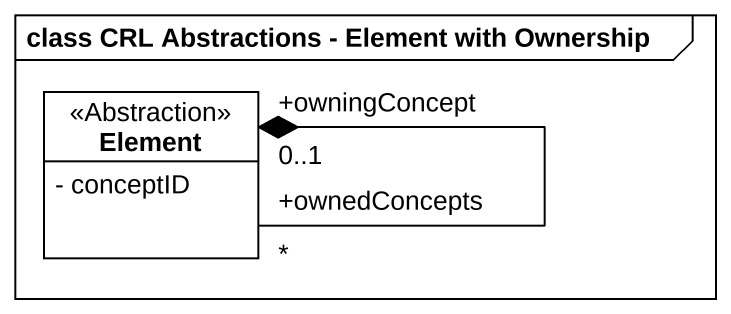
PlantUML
@startuml
mainframe class CRL Abstractions - Element with Ownership
hide circle
hide empty members
skinparam classAttributeIconSize 0
class Element <<Abstraction>> #FFFFFF {
  - conceptID
}
Element "+ownedConcepts\n*" --* "+owningConcept\n0..1" Element
@enduml
